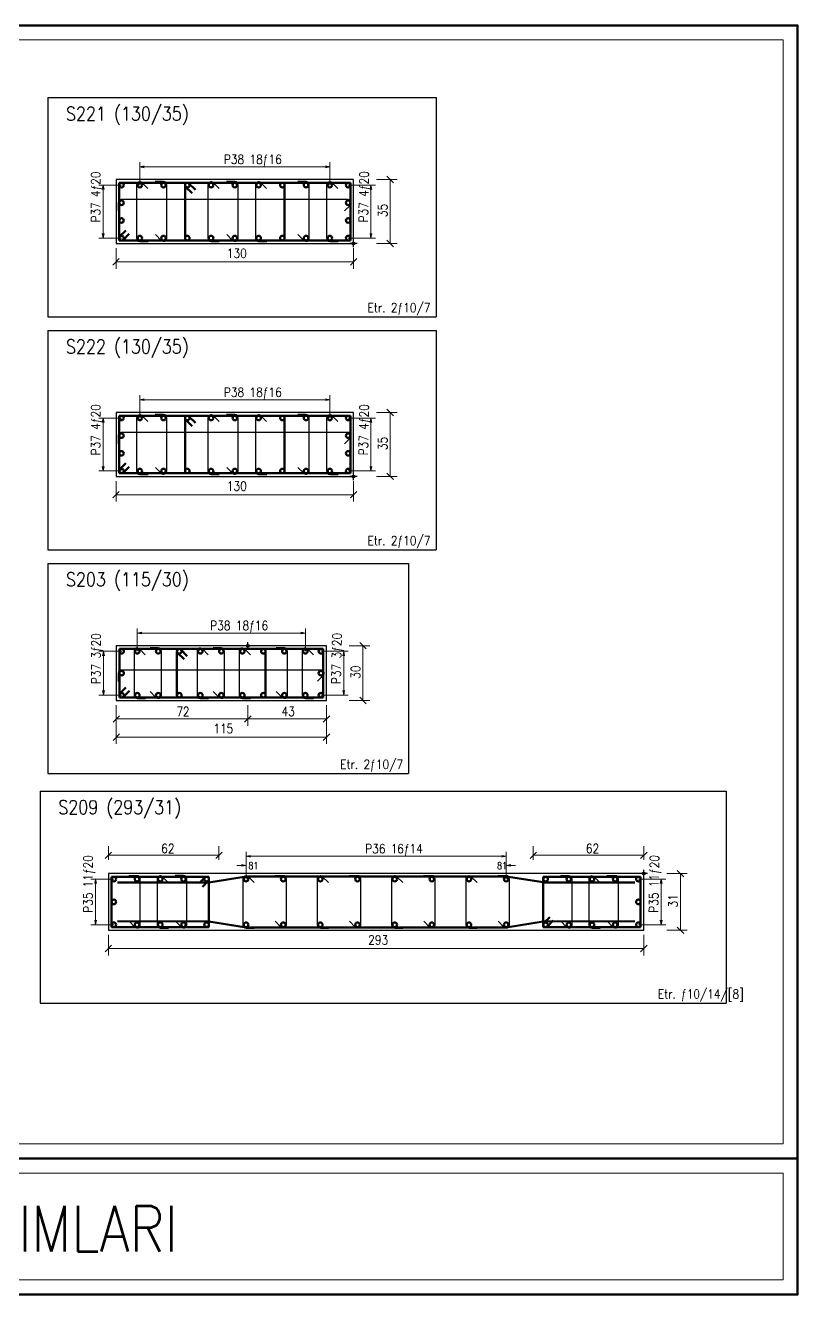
# Model space of a CAD drawing. Header units: millimetres. Extents: x 69 to 1952, y -213 to 1176.
# Drawn here: x 1107 to 1952, y -213 to 1176 of the extents above; entities that cross this region are included whole.
import ezdxf

# ---------------------------------------------------------------- set-up
doc = ezdxf.new("R2010")
doc.units = ezdxf.units.MM
for name, color, linetype, lineweight in [('COLUMN_DET3', 2, 'Continuous', 30), ('COLUMN_DET4', 4, 'Continuous', 50), ('DETAIL', 8, 'Continuous', 30), ('DIM_LAY', 8, 'Continuous', 20), ('REBAR2', 1, 'Continuous', 20), ('REBAR3', 2, 'Continuous', 30), ('TABLE2', 1, 'Continuous', 20), ('TABLE4', 3, 'Continuous', 50), ('TIE_BAR', 6, 'Continuous', 30)]:
    doc.layers.add(name, color=color, linetype=linetype, lineweight=lineweight)
doc.styles.add('RomanSTA', font='')
doc.styles.add('stastyle', font='')
doc.styles.get('RomanSTA').set_extended_font_data('RomanSTA')
doc.styles.get('stastyle').set_extended_font_data('RomanSTA')

msp = doc.modelspace()

# ---------------------------------------------------------------- linework, layer by layer
at = {"layer": 'COLUMN_DET3', "color": 2}
for p, q in [((1206.3, 1007.5, 11971.8), (1206.3, 937.5, 11971.8)), ((1466.3, 1007.5, 11971.8), (1206.3, 1007.5, 11971.8)), ((1466.3, 937.5, 11971.8), (1466.3, 1007.5, 11971.8)), ((1206.3, 937.5, 11971.8), (1466.3, 937.5, 11971.8)), ((1470.3, 937.5, 11971.8), (1462.3, 937.5, 11971.8)), ((1466.3, 933.5, 11971.8), (1466.3, 941.5, 11971.8)), ((1206.3, 752.5, 11971.8), (1206.3, 682.5, 11971.8)), ((1466.3, 752.5, 11971.8), (1206.3, 752.5, 11971.8)), ((1466.3, 682.5, 11971.8), (1466.3, 752.5, 11971.8)), ((1206.3, 682.5, 11971.8), (1466.3, 682.5, 11971.8)), ((1470.3, 682.5, 11971.8), (1462.3, 682.5, 11971.8)), ((1466.3, 678.5, 11971.8), (1466.3, 686.5, 11971.8)), ((1350.5, 493.1, 11971.8), (1350.5, 501.1, 11971.8)), ((1206.5, 497.1, 11971.8), (1206.5, 437.1, 11971.8)), ((1436.5, 497.1, 11971.8), (1206.5, 497.1, 11971.8)), ((1354.5, 497.1, 11971.8), (1346.5, 497.1, 11971.8)), ((1436.5, 437.1, 11971.8), (1436.5, 497.1, 11971.8)), ((1206.5, 437.1, 11971.8), (1436.5, 437.1, 11971.8)), ((1783.9, 243.7, 11971.8), (1783.9, 251.7, 11971.8)), ((1197.9, 247.7, 11971.8), (1197.9, 185.7, 11971.8)), ((1783.9, 247.7, 11971.8), (1197.9, 247.7, 11971.8)), ((1787.9, 247.7, 11971.8), (1779.9, 247.7, 11971.8)), ((1783.9, 185.7, 11971.8), (1783.9, 247.7, 11971.8)), ((1197.9, 185.7, 11971.8), (1783.9, 185.7, 11971.8))]:
    msp.add_line(p, q, dxfattribs=at)
for centre in [(1466.3, 937.5, 11971.8), (1466.3, 682.5, 11971.8), (1350.5, 497.1, 11971.8), (1783.9, 247.7, 11971.8)]:
    msp.add_circle(centre, 1.5, dxfattribs=at)
at = {"layer": 'COLUMN_DET4', "color": 4}
for p, q in [((1209.8, 1004, 11971.8), (1209.8, 941, 11971.8)), ((1209.8, 1004, 11971.8), (1462.8, 1004, 11971.8)), ((1281.8, 1001.3, 11971.8), (1281.8, 943.3, 11971.8)), ((1286.1, 1003.3, 11971.8), (1293.1, 996.2, 11971.8)), ((1390.8, 1001.3, 11971.8), (1390.8, 943.3, 11971.8)), ((1462.8, 1004, 11971.8), (1462.8, 941, 11971.8)), ((1282.5, 999.7, 11971.8), (1289.6, 992.7, 11971.8)), ((1209.8, 944.8, 11971.8), (1216.9, 951.9, 11971.8)), ((1213.6, 941, 11971.8), (1220.7, 948.1, 11971.8)), ((1209.8, 941, 11971.8), (1462.8, 941, 11971.8)), ((1209.8, 749, 11971.8), (1209.8, 686, 11971.8)), ((1209.8, 749, 11971.8), (1462.8, 749, 11971.8)), ((1281.8, 746.3, 11971.8), (1281.8, 688.3, 11971.8)), ((1282.5, 744.7, 11971.8), (1289.6, 737.7, 11971.8)), ((1286.1, 748.3, 11971.8), (1293.1, 741.2, 11971.8)), ((1390.8, 746.3, 11971.8), (1390.8, 688.3, 11971.8)), ((1462.8, 749, 11971.8), (1462.8, 686, 11971.8)), ((1209.8, 689.8, 11971.8), (1216.9, 696.9, 11971.8)), ((1209.8, 686, 11971.8), (1462.8, 686, 11971.8)), ((1213.6, 686, 11971.8), (1220.7, 693.1, 11971.8)), ((1210, 493.6, 11971.8), (1210, 440.6, 11971.8)), ((1210, 493.6, 11971.8), (1433, 493.6, 11971.8)), ((1273, 490.8, 11971.8), (1273, 442.8, 11971.8)), ((1273.7, 489.3, 11971.8), (1280.8, 482.3, 11971.8)), ((1277.3, 492.9, 11971.8), (1284.3, 485.8, 11971.8)), ((1370, 490.8, 11971.8), (1370, 442.8, 11971.8)), ((1433, 493.6, 11971.8), (1433, 440.6, 11971.8)), ((1210, 444.4, 11971.8), (1217.1, 451.5, 11971.8)), ((1213.8, 440.6, 11971.8), (1220.9, 447.7, 11971.8)), ((1210, 440.6, 11971.8), (1433, 440.6, 11971.8)), ((1201.5, 244.1, 11971.8), (1307.9, 244.2, 11971.8)), ((1201.5, 244.1, 11971.8), (1201.5, 189.2, 11971.8)), ((1207.8, 237.8, 11971.8), (1307.9, 237.9, 11971.8)), ((1304.2, 244.2, 11971.8), (1297.1, 237.1, 11971.8)), ((1307.9, 240.4, 11971.8), (1300.9, 233.3, 11971.8)), ((1307.9, 237.9, 11971.8), (1348.6, 244.7, 11971.8)), ((1307.9, 244.2, 11971.8), (1307.9, 189.2, 11971.8)), ((1348.6, 244.7, 11971.8), (1633.3, 244.7, 11971.8)), ((1633.3, 244.7, 11971.8), (1673.9, 238.2, 11971.8)), ((1673.9, 244.2, 11971.8), (1673.9, 189.2, 11971.8)), ((1780.4, 244.1, 11971.8), (1673.9, 244.2, 11971.8)), ((1673.9, 237.9, 11971.8), (1774, 237.8, 11971.8)), ((1780.4, 244.1, 11971.8), (1780.4, 189.2, 11971.8)), ((1207.9, 195.5, 11971.8), (1307.9, 195.4, 11971.8)), ((1307.9, 195.4, 11971.8), (1348.6, 188.7, 11971.8)), ((1633.3, 188.7, 11971.8), (1673.9, 195.2, 11971.8)), ((1673.9, 192.9, 11971.8), (1681, 200, 11971.8)), ((1673.9, 195.4, 11971.8), (1774, 195.6, 11971.8)), ((1677.7, 189.2, 11971.8), (1684.7, 196.2, 11971.8)), ((1201.5, 189.2, 11971.8), (1307.9, 189.2, 11971.8)), ((1348.6, 188.7, 11971.8), (1633.3, 188.7, 11971.8)), ((1780.4, 189.2, 11971.8), (1673.9, 189.2, 11971.8))]:
    msp.add_line(p, q, dxfattribs=at)
for centre in [(1212.3, 1001.5, 11971.8), (1232.3, 1001.5, 11971.8), (1258.3, 1001.5, 11971.8), (1284.3, 1001.5, 11971.8), (1310.3, 1001.5, 11971.8), (1336.3, 1001.5, 11971.8), (1362.3, 1001.5, 11971.8), (1388.3, 1001.5, 11971.8), (1414.3, 1001.5, 11971.8), (1440.3, 1001.5, 11971.8), (1460.3, 1001.5, 11971.8), (1212.3, 982.2, 11971.8), (1460.3, 982.2, 11971.8), (1212.3, 962.8, 11971.8), (1460.3, 962.8, 11971.8), (1212.3, 943.5, 11971.8), (1232.3, 943.5, 11971.8), (1258.3, 943.5, 11971.8), (1284.3, 943.5, 11971.8), (1310.3, 943.5, 11971.8), (1336.3, 943.5, 11971.8), (1362.3, 943.5, 11971.8), (1388.3, 943.5, 11971.8), (1414.3, 943.5, 11971.8), (1440.3, 943.5, 11971.8), (1460.3, 943.5, 11971.8), (1212.3, 746.5, 11971.8), (1232.3, 746.5, 11971.8), (1258.3, 746.5, 11971.8), (1284.3, 746.5, 11971.8), (1310.3, 746.5, 11971.8), (1336.3, 746.5, 11971.8), (1362.3, 746.5, 11971.8), (1388.3, 746.5, 11971.8), (1414.3, 746.5, 11971.8), (1440.3, 746.5, 11971.8), (1460.3, 746.5, 11971.8), (1212.3, 727.2, 11971.8), (1460.3, 727.2, 11971.8), (1212.3, 707.8, 11971.8), (1460.3, 707.8, 11971.8), (1212.3, 688.5, 11971.8), (1232.3, 688.5, 11971.8), (1258.3, 688.5, 11971.8), (1284.3, 688.5, 11971.8), (1310.3, 688.5, 11971.8), (1336.3, 688.5, 11971.8), (1362.3, 688.5, 11971.8), (1388.3, 688.5, 11971.8), (1414.3, 688.5, 11971.8), (1440.3, 688.5, 11971.8), (1460.3, 688.5, 11971.8), (1212.5, 491.1, 11971.8), (1229.5, 491.1, 11971.8), (1252.5, 491.1, 11971.8), (1275.5, 491.1, 11971.8), (1298.5, 491.1, 11971.8), (1321.5, 491.1, 11971.8), (1344.5, 491.1, 11971.8), (1367.5, 491.1, 11971.8), (1390.5, 491.1, 11971.8), (1413.5, 491.1, 11971.8), (1430.5, 491.1, 11971.8), (1212.5, 467.1, 11971.8), (1430.5, 467.1, 11971.8), (1212.5, 443.1, 11971.8), (1229.5, 443.1, 11971.8), (1252.5, 443.1, 11971.8), (1275.5, 443.1, 11971.8), (1298.5, 443.1, 11971.8), (1321.5, 443.1, 11971.8), (1344.5, 443.1, 11971.8), (1367.5, 443.1, 11971.8), (1390.5, 443.1, 11971.8), (1413.5, 443.1, 11971.8), (1430.5, 443.1, 11971.8), (1203.9, 241.7, 11971.8), (1229.3, 241.7, 11971.8), (1254.7, 241.7, 11971.8), (1280.1, 241.7, 11971.8), (1305.4, 241.7, 11971.8), (1348.6, 241.7, 11971.8), (1389.3, 241.7, 11971.8), (1429.9, 241.7, 11971.8), (1470.6, 241.7, 11971.8), (1511.3, 241.7, 11971.8), (1551.9, 241.7, 11971.8), (1592.6, 241.7, 11971.8), (1633.3, 241.7, 11971.8), (1676.4, 241.6, 11971.8), (1701.8, 241.6, 11971.8), (1727.2, 241.6, 11971.8), (1752.5, 241.6, 11971.8), (1777.9, 241.7, 11971.8), (1203.9, 216.7, 11971.8), (1777.9, 216.7, 11971.8), (1203.9, 191.7, 11971.8), (1229.3, 191.7, 11971.8), (1254.7, 191.7, 11971.8), (1280.1, 191.7, 11971.8), (1305.4, 191.8, 11971.8), (1348.6, 191.7, 11971.8), (1389.3, 191.7, 11971.8), (1429.9, 191.7, 11971.8), (1470.6, 191.7, 11971.8), (1511.3, 191.7, 11971.8), (1551.9, 191.7, 11971.8), (1592.6, 191.7, 11971.8), (1633.3, 191.7, 11971.8), (1676.4, 191.6, 11971.8), (1701.8, 191.6, 11971.8), (1727.2, 191.6, 11971.8), (1752.5, 191.7, 11971.8), (1777.9, 191.7, 11971.8)]:
    msp.add_circle(centre, 2.5, dxfattribs=at)
at = {"layer": 'DETAIL'}
for p, q in [((1131.5, 1097.3, 11971.8), (1556.5, 1097.3, 11971.8)), ((1131.5, 1097.3, 11971.8), (1131.5, 857.3, 11971.8)), ((1556.5, 1097.3, 11971.8), (1556.5, 857.3, 11971.8)), ((1131.5, 857.3, 11971.8), (1556.5, 857.3, 11971.8)), ((1131.5, 842.3, 11971.8), (1556.5, 842.3, 11971.8)), ((1131.5, 842.3, 11971.8), (1131.5, 602.3, 11971.8)), ((1556.5, 842.3, 11971.8), (1556.5, 602.3, 11971.8)), ((1131.5, 602.3, 11971.8), (1556.5, 602.3, 11971.8)), ((1131.5, 587.3, 11971.8), (1526.5, 587.3, 11971.8)), ((1131.5, 587.3, 11971.8), (1131.5, 357.3, 11971.8)), ((1526.5, 587.3, 11971.8), (1526.5, 357.3, 11971.8)), ((1131.5, 357.3, 11971.8), (1526.5, 357.3, 11971.8)), ((1123.1, 337.9, 11971.8), (1874.1, 337.9, 11971.8)), ((1123.1, 337.9, 11971.8), (1123.1, 105.9, 11971.8)), ((1874.1, 337.9, 11971.8), (1874.1, 105.9, 11971.8)), ((1123.1, 105.9, 11971.8), (1874.1, 105.9, 11971.8))]:
    msp.add_line(p, q, dxfattribs=at)
at = {"layer": 'DIM_LAY'}
for p, q in [((1513.8, 1007.5, 11971.8), (1491.3, 1007.5, 11971.8)), ((1509.8, 1004, 11971.8), (1502.8, 1011.1, 11971.8)), ((1506.3, 937.5, 11971.8), (1506.3, 1007.5, 11971.8)), ((1206.3, 910, 11971.8), (1206.3, 932.5, 11971.8)), ((1466.3, 910, 11971.8), (1466.3, 932.5, 11971.8)), ((1513.8, 937.5, 11971.8), (1491.3, 937.5, 11971.8)), ((1509.8, 934, 11971.8), (1502.8, 941.1, 11971.8)), ((1202.8, 914, 11971.8), (1209.9, 921, 11971.8)), ((1206.3, 917.5, 11971.8), (1466.3, 917.5, 11971.8)), ((1462.8, 914, 11971.8), (1469.9, 921, 11971.8)), ((1513.8, 752.5, 11971.8), (1491.3, 752.5, 11971.8)), ((1509.8, 749, 11971.8), (1502.8, 756.1, 11971.8)), ((1506.3, 682.5, 11971.8), (1506.3, 752.5, 11971.8)), ((1513.8, 682.5, 11971.8), (1491.3, 682.5, 11971.8)), ((1509.8, 679, 11971.8), (1502.8, 686.1, 11971.8)), ((1206.3, 655, 11971.8), (1206.3, 677.5, 11971.8)), ((1466.3, 655, 11971.8), (1466.3, 677.5, 11971.8)), ((1202.8, 659, 11971.8), (1209.9, 666, 11971.8)), ((1206.3, 662.5, 11971.8), (1466.3, 662.5, 11971.8)), ((1462.8, 659, 11971.8), (1469.9, 666, 11971.8)), ((1480, 493.6, 11971.8), (1473, 500.7, 11971.8)), ((1484, 497.1, 11971.8), (1461.5, 497.1, 11971.8)), ((1476.5, 437.1, 11971.8), (1476.5, 497.1, 11971.8)), ((1206.5, 409.6, 11971.8), (1206.5, 432.1, 11971.8)), ((1350.5, 409.6, 11971.8), (1350.5, 432.1, 11971.8)), ((1436.5, 409.6, 11971.8), (1436.5, 432.1, 11971.8)), ((1484, 437.1, 11971.8), (1461.5, 437.1, 11971.8)), ((1480, 433.6, 11971.8), (1473, 440.7, 11971.8)), ((1203, 413.6, 11971.8), (1210.1, 420.6, 11971.8)), ((1206.5, 417.1, 11971.8), (1350.5, 417.1, 11971.8)), ((1347, 413.6, 11971.8), (1354.1, 420.6, 11971.8)), ((1350.5, 417.1, 11971.8), (1436.5, 417.1, 11971.8)), ((1433, 413.6, 11971.8), (1440.1, 420.6, 11971.8)), ((1206.5, 389.6, 11971.8), (1206.5, 412.1, 11971.8)), ((1436.5, 389.6, 11971.8), (1436.5, 412.1, 11971.8)), ((1203, 393.6, 11971.8), (1210.1, 400.6, 11971.8)), ((1206.5, 397.1, 11971.8), (1436.5, 397.1, 11971.8)), ((1433, 393.6, 11971.8), (1440.1, 400.6, 11971.8)), ((1194.4, 264.1, 11971.8), (1201.4, 271.2, 11971.8)), ((1197.9, 262.7, 11971.8), (1197.9, 277.7, 11971.8)), ((1197.9, 267.7, 11971.8), (1318.9, 267.7, 11971.8)), ((1315.4, 264.1, 11971.8), (1322.4, 271.2, 11971.8)), ((1318.9, 262.7, 11971.8), (1318.9, 277.7, 11971.8)), ((1659.4, 264.1, 11971.8), (1666.4, 271.2, 11971.8)), ((1662.9, 262.7, 11971.8), (1662.9, 277.7, 11971.8)), ((1662.9, 267.7, 11971.8), (1783.9, 267.7, 11971.8)), ((1780.4, 264.1, 11971.8), (1787.4, 271.2, 11971.8)), ((1783.9, 262.7, 11971.8), (1783.9, 277.7, 11971.8)), ((1827.5, 244.2, 11971.8), (1820.4, 251.2, 11971.8)), ((1831.4, 247.7, 11971.8), (1808.9, 247.7, 11971.8)), ((1823.9, 185.7, 11971.8), (1823.9, 247.7, 11971.8)), ((1197.9, 158.2, 11971.8), (1197.9, 180.7, 11971.8)), ((1783.9, 158.2, 11971.8), (1783.9, 180.7, 11971.8)), ((1831.4, 185.7, 11971.8), (1808.9, 185.7, 11971.8)), ((1827.5, 182.2, 11971.8), (1820.4, 189.2, 11971.8)), ((1194.4, 162.1, 11971.8), (1201.5, 169.2, 11971.8)), ((1780.4, 162.1, 11971.8), (1787.5, 169.2, 11971.8)), ((1197.9, 165.7, 11971.8), (1783.9, 165.7, 11971.8))]:
    msp.add_line(p, q, dxfattribs=at)
at = {"layer": 'REBAR2', "color": 1}
for p, q in [((1232.3, 1001.5, 11971.8), (1232.3, 1026.5, 11971.8)), ((1232.3, 1021.5, 11971.8), (1237.2, 1022.5, 11971.8)), ((1232.3, 1021.5, 11971.8), (1440.3, 1021.5, 11971.8)), ((1232.3, 1021.5, 11971.8), (1237.2, 1020.5, 11971.8)), ((1440.3, 1021.5, 11971.8), (1435.4, 1022.5, 11971.8)), ((1440.3, 1021.5, 11971.8), (1435.4, 1020.5, 11971.8)), ((1440.3, 1001.5, 11971.8), (1440.3, 1026.5, 11971.8)), ((1212.3, 1001.5, 11971.8), (1187.3, 1001.5, 11971.8)), ((1192.3, 1001.5, 11971.8), (1191.3, 996.6, 11971.8)), ((1192.3, 943.5, 11971.8), (1192.3, 1001.5, 11971.8)), ((1192.3, 1001.5, 11971.8), (1193.3, 996.6, 11971.8)), ((1460.3, 1001.5, 11971.8), (1490.3, 1001.5, 11971.8)), ((1485.3, 1001.5, 11971.8), (1484.3, 996.6, 11971.8)), ((1485.3, 1001.5, 11971.8), (1485.3, 943.5, 11971.8)), ((1485.3, 1001.5, 11971.8), (1486.2, 996.6, 11971.8)), ((1192.3, 943.5, 11971.8), (1191.3, 948.4, 11971.8)), ((1192.3, 943.5, 11971.8), (1193.3, 948.4, 11971.8)), ((1485.3, 943.5, 11971.8), (1484.3, 948.4, 11971.8)), ((1485.3, 943.5, 11971.8), (1486.3, 948.4, 11971.8)), ((1212.3, 943.5, 11971.8), (1187.3, 943.5, 11971.8)), ((1460.3, 943.5, 11971.8), (1490.3, 943.5, 11971.8)), ((1232.3, 746.5, 11971.8), (1232.3, 771.5, 11971.8)), ((1232.3, 766.5, 11971.8), (1237.2, 767.5, 11971.8)), ((1232.3, 766.5, 11971.8), (1440.3, 766.5, 11971.8)), ((1232.3, 766.5, 11971.8), (1237.2, 765.5, 11971.8)), ((1440.3, 766.5, 11971.8), (1435.4, 767.5, 11971.8)), ((1440.3, 766.5, 11971.8), (1435.4, 765.5, 11971.8)), ((1440.3, 746.5, 11971.8), (1440.3, 771.5, 11971.8)), ((1212.3, 746.5, 11971.8), (1187.3, 746.5, 11971.8)), ((1192.3, 746.5, 11971.8), (1191.3, 741.6, 11971.8)), ((1192.3, 688.5, 11971.8), (1192.3, 746.5, 11971.8)), ((1192.3, 746.5, 11971.8), (1193.3, 741.6, 11971.8)), ((1460.3, 746.5, 11971.8), (1490.3, 746.5, 11971.8)), ((1485.3, 746.5, 11971.8), (1484.3, 741.6, 11971.8)), ((1485.3, 746.5, 11971.8), (1485.3, 688.5, 11971.8)), ((1485.3, 746.5, 11971.8), (1486.2, 741.6, 11971.8)), ((1212.3, 688.5, 11971.8), (1187.3, 688.5, 11971.8)), ((1192.3, 688.5, 11971.8), (1191.3, 693.4, 11971.8)), ((1192.3, 688.5, 11971.8), (1193.3, 693.4, 11971.8)), ((1460.3, 688.5, 11971.8), (1490.3, 688.5, 11971.8)), ((1485.3, 688.5, 11971.8), (1484.3, 693.4, 11971.8)), ((1485.3, 688.5, 11971.8), (1486.3, 693.4, 11971.8)), ((1229.5, 491.1, 11971.8), (1229.5, 516.1, 11971.8)), ((1413.5, 491.1, 11971.8), (1413.5, 516.1, 11971.8)), ((1229.5, 511.1, 11971.8), (1234.4, 512.1, 11971.8)), ((1229.5, 511.1, 11971.8), (1413.5, 511.1, 11971.8)), ((1229.5, 511.1, 11971.8), (1234.4, 510.1, 11971.8)), ((1413.5, 511.1, 11971.8), (1408.6, 512.1, 11971.8)), ((1413.5, 511.1, 11971.8), (1408.6, 510.1, 11971.8)), ((1212.5, 491.1, 11971.8), (1187.5, 491.1, 11971.8)), ((1192.5, 491.1, 11971.8), (1191.5, 486.2, 11971.8)), ((1192.5, 443.1, 11971.8), (1192.5, 491.1, 11971.8)), ((1192.5, 491.1, 11971.8), (1193.5, 486.2, 11971.8)), ((1430.5, 491.1, 11971.8), (1460.5, 491.1, 11971.8)), ((1455.5, 491.1, 11971.8), (1454.5, 486.2, 11971.8)), ((1455.5, 491.1, 11971.8), (1455.5, 443.1, 11971.8)), ((1455.5, 491.1, 11971.8), (1456.4, 486.2, 11971.8)), ((1192.5, 443.1, 11971.8), (1191.5, 448, 11971.8)), ((1192.5, 443.1, 11971.8), (1193.5, 448, 11971.8)), ((1455.5, 443.1, 11971.8), (1454.5, 448, 11971.8)), ((1455.5, 443.1, 11971.8), (1456.5, 448, 11971.8)), ((1212.5, 443.1, 11971.8), (1187.5, 443.1, 11971.8)), ((1430.5, 443.1, 11971.8), (1460.5, 443.1, 11971.8)), ((1348.6, 241.7, 11971.8), (1348.6, 271.7, 11971.8)), ((1348.6, 266.7, 11971.8), (1353.5, 267.6, 11971.8)), ((1348.6, 266.7, 11971.8), (1633.3, 266.7, 11971.8)), ((1348.6, 266.7, 11971.8), (1353.5, 265.7, 11971.8)), ((1633.3, 266.7, 11971.8), (1628.4, 267.6, 11971.8)), ((1633.3, 266.7, 11971.8), (1628.4, 265.7, 11971.8)), ((1633.3, 241.7, 11971.8), (1633.3, 271.7, 11971.8)), ((1348.6, 256.7, 11971.8), (1338.6, 256.7, 11971.8)), ((1348.6, 256.7, 11971.8), (1343.7, 257.6, 11971.8)), ((1348.6, 256.7, 11971.8), (1343.7, 255.7, 11971.8)), ((1633.3, 256.7, 11971.8), (1638.2, 257.6, 11971.8)), ((1633.3, 256.7, 11971.8), (1638.2, 255.7, 11971.8)), ((1633.3, 256.7, 11971.8), (1643.3, 256.7, 11971.8)), ((1203.9, 241.7, 11971.8), (1178.9, 241.6, 11971.8)), ((1183.9, 241.6, 11971.8), (1183, 236.7, 11971.8)), ((1183.9, 191.7, 11971.8), (1183.9, 241.6, 11971.8)), ((1183.9, 241.6, 11971.8), (1184.9, 236.7, 11971.8)), ((1777.9, 241.7, 11971.8), (1807.9, 241.7, 11971.8)), ((1802.9, 241.7, 11971.8), (1801.9, 236.8, 11971.8)), ((1802.9, 241.7, 11971.8), (1802.9, 191.7, 11971.8)), ((1802.9, 241.7, 11971.8), (1803.9, 236.8, 11971.8)), ((1183.9, 191.7, 11971.8), (1183, 196.6, 11971.8)), ((1183.9, 191.7, 11971.8), (1184.9, 196.6, 11971.8)), ((1802.9, 191.7, 11971.8), (1801.9, 196.6, 11971.8)), ((1802.9, 191.7, 11971.8), (1803.9, 196.6, 11971.8)), ((1203.9, 191.7, 11971.8), (1178.9, 191.7, 11971.8)), ((1777.9, 191.7, 11971.8), (1807.9, 191.7, 11971.8))]:
    msp.add_line(p, q, dxfattribs=at)
at = {"layer": 'TABLE2', "color": 1, "linetype": 'Continuous', "elevation": 11971.8}
for points in [[(84.9, 1160.4), (1936.2, 1160.4), (1936.2, -48.3), (84.9, -48.3)], [(84.9, -80.3), (1936.2, -80.3), (1936.2, -197.2), (84.9, -197.2)]]:
    msp.add_lwpolyline(points, close=True, dxfattribs=at)
at = {"layer": 'TABLE4', "color": 3, "elevation": 11971.8}
for points in [[(68.9, 1176.4), (1952.2, 1176.4), (1952.2, -64.3), (68.9, -64.3)], [(68.9, -64.3), (1952.2, -64.3), (1952.2, -213.2), (68.9, -213.2)]]:
    msp.add_lwpolyline(points, close=True, dxfattribs=at)
at = {"layer": 'TIE_BAR', "color": 6}
for p, q in [((1228.8, 1001.5, 11971.8), (1228.8, 943.5, 11971.8)), ((1234.8, 1004, 11971.8), (1241.1, 997.6, 11971.8)), ((1258.3, 1005.3, 11971.8), (1249.3, 1005.3, 11971.8)), ((1261.8, 943.5, 11971.8), (1261.8, 1001.5, 11971.8)), ((1306.8, 1001.5, 11971.8), (1306.8, 943.5, 11971.8)), ((1312.8, 1004, 11971.8), (1319.1, 997.6, 11971.8)), ((1336.3, 1005.3, 11971.8), (1327.3, 1005.3, 11971.8)), ((1339.8, 943.5, 11971.8), (1339.8, 1001.5, 11971.8)), ((1358.8, 1001.5, 11971.8), (1358.8, 943.5, 11971.8)), ((1364.8, 1004, 11971.8), (1371.1, 997.6, 11971.8)), ((1414.3, 1005.3, 11971.8), (1405.3, 1005.3, 11971.8)), ((1417.8, 943.5, 11971.8), (1417.8, 1001.5, 11971.8)), ((1436.8, 1001.5, 11971.8), (1436.8, 943.5, 11971.8)), ((1442.8, 1004, 11971.8), (1449.1, 997.6, 11971.8)), ((1208.6, 982.2, 11971.8), (1208.6, 973.2, 11971.8)), ((1460.3, 985.7, 11971.8), (1212.3, 985.7, 11971.8)), ((1462.8, 979.7, 11971.8), (1456.4, 973.3, 11971.8)), ((1255.8, 941, 11971.8), (1249.4, 947.4, 11971.8)), ((1333.8, 941, 11971.8), (1327.4, 947.4, 11971.8)), ((1411.8, 941, 11971.8), (1405.4, 947.4, 11971.8)), ((1232.3, 939.8, 11971.8), (1241.3, 939.8, 11971.8)), ((1310.3, 939.8, 11971.8), (1319.3, 939.8, 11971.8)), ((1362.3, 939.8, 11971.8), (1371.3, 939.8, 11971.8)), ((1440.3, 939.8, 11971.8), (1449.3, 939.8, 11971.8)), ((1228.8, 746.5, 11971.8), (1228.8, 688.5, 11971.8)), ((1234.8, 749, 11971.8), (1241.1, 742.6, 11971.8)), ((1258.3, 750.3, 11971.8), (1249.3, 750.3, 11971.8)), ((1261.8, 688.5, 11971.8), (1261.8, 746.5, 11971.8)), ((1306.8, 746.5, 11971.8), (1306.8, 688.5, 11971.8)), ((1312.8, 749, 11971.8), (1319.1, 742.6, 11971.8)), ((1336.3, 750.3, 11971.8), (1327.3, 750.3, 11971.8)), ((1339.8, 688.5, 11971.8), (1339.8, 746.5, 11971.8)), ((1358.8, 746.5, 11971.8), (1358.8, 688.5, 11971.8)), ((1364.8, 749, 11971.8), (1371.1, 742.6, 11971.8)), ((1414.3, 750.3, 11971.8), (1405.3, 750.3, 11971.8)), ((1417.8, 688.5, 11971.8), (1417.8, 746.5, 11971.8)), ((1436.8, 746.5, 11971.8), (1436.8, 688.5, 11971.8)), ((1442.8, 749, 11971.8), (1449.1, 742.6, 11971.8)), ((1208.6, 727.2, 11971.8), (1208.6, 718.2, 11971.8)), ((1460.3, 730.7, 11971.8), (1212.3, 730.7, 11971.8)), ((1462.8, 724.7, 11971.8), (1456.4, 718.3, 11971.8)), ((1232.3, 684.8, 11971.8), (1241.3, 684.8, 11971.8)), ((1255.8, 686, 11971.8), (1249.4, 692.4, 11971.8)), ((1310.3, 684.8, 11971.8), (1319.3, 684.8, 11971.8)), ((1333.8, 686, 11971.8), (1327.4, 692.4, 11971.8)), ((1362.3, 684.8, 11971.8), (1371.3, 684.8, 11971.8)), ((1411.8, 686, 11971.8), (1405.4, 692.4, 11971.8)), ((1440.3, 684.8, 11971.8), (1449.3, 684.8, 11971.8)), ((1226, 491.1, 11971.8), (1226, 443.1, 11971.8)), ((1232, 493.6, 11971.8), (1238.3, 487.2, 11971.8)), ((1252.5, 494.9, 11971.8), (1243.5, 494.9, 11971.8)), ((1256, 443.1, 11971.8), (1256, 491.1, 11971.8)), ((1295, 491.1, 11971.8), (1295, 443.1, 11971.8)), ((1301, 493.6, 11971.8), (1307.3, 487.2, 11971.8)), ((1321.5, 494.9, 11971.8), (1312.5, 494.9, 11971.8)), ((1325, 443.1, 11971.8), (1325, 491.1, 11971.8)), ((1341, 491.1, 11971.8), (1341, 443.1, 11971.8)), ((1347, 493.6, 11971.8), (1353.3, 487.2, 11971.8)), ((1390.5, 494.9, 11971.8), (1381.5, 494.9, 11971.8)), ((1394, 443.1, 11971.8), (1394, 491.1, 11971.8)), ((1410, 491.1, 11971.8), (1410, 443.1, 11971.8)), ((1416, 493.6, 11971.8), (1422.3, 487.2, 11971.8)), ((1208.8, 467.1, 11971.8), (1208.8, 458.1, 11971.8)), ((1430.5, 470.6, 11971.8), (1212.5, 470.6, 11971.8)), ((1433, 464.6, 11971.8), (1426.6, 458.3, 11971.8)), ((1250, 440.6, 11971.8), (1243.7, 447, 11971.8)), ((1319, 440.6, 11971.8), (1312.6, 447, 11971.8)), ((1388, 440.6, 11971.8), (1381.6, 447, 11971.8)), ((1229.5, 439.4, 11971.8), (1238.5, 439.4, 11971.8)), ((1298.5, 439.4, 11971.8), (1307.5, 439.4, 11971.8)), ((1344.5, 439.4, 11971.8), (1353.5, 439.4, 11971.8)), ((1413.5, 439.4, 11971.8), (1422.5, 439.4, 11971.8)), ((1229.3, 245.4, 11971.8), (1220.3, 245.4, 11971.8)), ((1232.8, 191.7, 11971.8), (1232.8, 241.7, 11971.8)), ((1251.2, 241.7, 11971.8), (1251.2, 191.7, 11971.8)), ((1257.2, 244.2, 11971.8), (1263.5, 237.8, 11971.8)), ((1280.1, 245.5, 11971.8), (1271.1, 245.5, 11971.8)), ((1283.6, 191.7, 11971.8), (1283.6, 241.7, 11971.8)), ((1345.1, 241.7, 11971.8), (1345.1, 191.7, 11971.8)), ((1351.1, 244.1, 11971.8), (1357.4, 237.8, 11971.8)), ((1389.3, 245.4, 11971.8), (1380.3, 245.4, 11971.8)), ((1392.8, 191.7, 11971.8), (1392.8, 241.7, 11971.8)), ((1426.4, 241.7, 11971.8), (1426.4, 191.7, 11971.8)), ((1432.4, 244.1, 11971.8), (1438.8, 237.8, 11971.8)), ((1470.6, 245.4, 11971.8), (1461.6, 245.4, 11971.8)), ((1474.1, 191.7, 11971.8), (1474.1, 241.7, 11971.8)), ((1507.8, 241.7, 11971.8), (1507.8, 191.7, 11971.8)), ((1513.7, 244.1, 11971.8), (1520.1, 237.8, 11971.8)), ((1551.9, 245.4, 11971.8), (1542.9, 245.4, 11971.8)), ((1555.4, 191.7, 11971.8), (1555.4, 241.7, 11971.8)), ((1589.1, 241.7, 11971.8), (1589.1, 191.7, 11971.8)), ((1595.1, 244.1, 11971.8), (1601.4, 237.8, 11971.8)), ((1633.3, 245.4, 11971.8), (1624.3, 245.4, 11971.8)), ((1636.8, 191.7, 11971.8), (1636.8, 241.7, 11971.8)), ((1701.8, 245.3, 11971.8), (1692.8, 245.3, 11971.8)), ((1705.3, 191.6, 11971.8), (1705.3, 241.6, 11971.8)), ((1723.7, 241.6, 11971.8), (1723.7, 191.6, 11971.8)), ((1729.6, 244.1, 11971.8), (1736, 237.7, 11971.8)), ((1752.5, 245.4, 11971.8), (1743.5, 245.4, 11971.8)), ((1756, 191.7, 11971.8), (1756, 241.6, 11971.8)), ((1226.8, 189.2, 11971.8), (1220.5, 195.6, 11971.8)), ((1277.6, 189.3, 11971.8), (1271.2, 195.6, 11971.8)), ((1386.8, 189.2, 11971.8), (1380.4, 195.6, 11971.8)), ((1468.1, 189.2, 11971.8), (1461.8, 195.6, 11971.8)), ((1549.4, 189.2, 11971.8), (1543.1, 195.6, 11971.8)), ((1630.8, 189.2, 11971.8), (1624.4, 195.6, 11971.8)), ((1699.3, 189.1, 11971.8), (1693, 195.5, 11971.8)), ((1750.1, 189.2, 11971.8), (1743.7, 195.5, 11971.8)), ((1254.7, 188, 11971.8), (1263.7, 188, 11971.8)), ((1348.6, 187.9, 11971.8), (1357.6, 187.9, 11971.8)), ((1429.9, 187.9, 11971.8), (1438.9, 187.9, 11971.8)), ((1511.3, 187.9, 11971.8), (1520.3, 187.9, 11971.8)), ((1592.6, 187.9, 11971.8), (1601.6, 187.9, 11971.8)), ((1727.2, 187.9, 11971.8), (1736.2, 187.9, 11971.8))]:
    msp.add_line(p, q, dxfattribs=at)
for centre, start, end in [((1232.3, 1001.5, 11971.8), 44.9897, 179.9902), ((1258.3, 1001.8, 11971.8), 359.9902, 89.991), ((1310.3, 1001.5, 11971.8), 44.9897, 179.9902), ((1336.3, 1001.8, 11971.8), 359.9902, 89.991), ((1362.3, 1001.5, 11971.8), 44.9897, 179.9902), ((1414.3, 1001.8, 11971.8), 359.9902, 89.991), ((1440.3, 1001.5, 11971.8), 44.9897, 179.9902), ((1212.1, 982.2, 11971.8), 90, 180), ((1460.3, 982.2, 11971.8), 315, 90), ((1232.3, 943.3, 11971.8), 179.9902, 269.991), ((1258.3, 943.5, 11971.8), 224.9897, 359.9902), ((1310.3, 943.3, 11971.8), 179.9902, 269.991), ((1336.3, 943.5, 11971.8), 224.9897, 359.9902), ((1362.3, 943.3, 11971.8), 179.9902, 269.991), ((1414.3, 943.5, 11971.8), 224.9897, 359.9902), ((1440.3, 943.3, 11971.8), 179.9902, 269.991), ((1232.3, 746.5, 11971.8), 44.9897, 179.9902), ((1258.3, 746.8, 11971.8), 359.9902, 89.991), ((1310.3, 746.5, 11971.8), 44.9897, 179.9902), ((1336.3, 746.8, 11971.8), 359.9902, 89.991), ((1362.3, 746.5, 11971.8), 44.9897, 179.9902), ((1414.3, 746.8, 11971.8), 359.9902, 89.991), ((1440.3, 746.5, 11971.8), 44.9897, 179.9902), ((1212.1, 727.2, 11971.8), 90, 180), ((1460.3, 727.2, 11971.8), 315, 90), ((1232.3, 688.3, 11971.8), 179.9902, 269.991), ((1258.3, 688.5, 11971.8), 224.9897, 359.9902), ((1310.3, 688.3, 11971.8), 179.9902, 269.991), ((1336.3, 688.5, 11971.8), 224.9897, 359.9902), ((1362.3, 688.3, 11971.8), 179.9902, 269.991), ((1414.3, 688.5, 11971.8), 224.9897, 359.9902), ((1440.3, 688.3, 11971.8), 179.9902, 269.991), ((1229.5, 491.1, 11971.8), 44.9897, 179.9902), ((1252.5, 491.4, 11971.8), 359.9902, 89.991), ((1298.5, 491.1, 11971.8), 44.9897, 179.9902), ((1321.5, 491.4, 11971.8), 359.9902, 89.991), ((1344.5, 491.1, 11971.8), 44.9897, 179.9902), ((1390.5, 491.4, 11971.8), 359.9902, 89.991), ((1413.5, 491.1, 11971.8), 44.9897, 179.9902), ((1212.3, 467.1, 11971.8), 90, 180), ((1430.5, 467.1, 11971.8), 315, 90), ((1229.5, 442.9, 11971.8), 179.9902, 269.991), ((1252.5, 443.1, 11971.8), 224.9897, 359.9902), ((1298.5, 442.9, 11971.8), 179.9902, 269.991), ((1321.5, 443.1, 11971.8), 224.9897, 359.9902), ((1344.5, 442.9, 11971.8), 179.9902, 269.991), ((1390.5, 443.1, 11971.8), 224.9897, 359.9902), ((1413.5, 442.9, 11971.8), 179.9902, 269.991), ((1229.3, 241.9, 11971.8), 359.9951, 90), ((1254.7, 241.7, 11971.8), 45, 179.9951), ((1280.1, 242, 11971.8), 359.9951, 90), ((1348.6, 241.7, 11971.8), 44.9897, 179.9902), ((1389.3, 241.9, 11971.8), 359.9902, 89.991), ((1429.9, 241.7, 11971.8), 44.9897, 179.9902), ((1470.6, 241.9, 11971.8), 359.9902, 89.991), ((1511.3, 241.7, 11971.8), 44.9897, 179.9902), ((1551.9, 241.9, 11971.8), 359.9902, 89.991), ((1592.6, 241.7, 11971.8), 44.9897, 179.9902), ((1633.3, 241.9, 11971.8), 359.9902, 89.991), ((1701.8, 241.8, 11971.8), 359.9951, 90), ((1727.2, 241.6, 11971.8), 45, 179.9951), ((1752.5, 241.9, 11971.8), 359.9951, 90), ((1229.3, 191.7, 11971.8), 225, 359.9951), ((1254.7, 191.5, 11971.8), 179.9951, 270), ((1280.1, 191.7, 11971.8), 225, 359.9951), ((1348.6, 191.4, 11971.8), 179.9902, 269.991), ((1389.3, 191.7, 11971.8), 224.9897, 359.9902), ((1429.9, 191.4, 11971.8), 179.9902, 269.991), ((1470.6, 191.7, 11971.8), 224.9897, 359.9902), ((1511.3, 191.4, 11971.8), 179.9902, 269.991), ((1551.9, 191.7, 11971.8), 224.9897, 359.9902), ((1592.6, 191.4, 11971.8), 179.9902, 269.991), ((1633.3, 191.7, 11971.8), 224.9897, 359.9902), ((1701.8, 191.6, 11971.8), 225, 359.9951), ((1727.2, 191.4, 11971.8), 179.9951, 270), ((1752.5, 191.7, 11971.8), 225, 359.9951)]:
    msp.add_arc(centre, 3.5, start, end, dxfattribs=at)

# ---------------------------------------------------------------- texts
at = {"layer": 'COLUMN_DET3', "color": 2, "style": 'stastyle', "width": 0.85}
for s, p in [('S221 (130/35)', (1151.5, 1072.3, 11971.8)), ('S222 (130/35)', (1151.5, 817.3, 11971.8)), ('S203 (115/30)', (1151.5, 562.3, 11971.8)), ('S209 (293/31)', (1143.1, 312.9, 11971.8))]:
    msp.add_text(s, height=15, dxfattribs=at).set_placement(p)
at = {"layer": 'DIM_LAY', "style": 'stastyle', "width": 0.85}
for s, p in [('35', (1503.2, 966.3, 11971.8)), ('35', (1503.2, 711.3, 11971.8)), ('30', (1473.4, 460.9, 11971.8)), ('31', (1820.8, 210.5, 11971.8))]:
    msp.add_text(s, height=10, rotation=90, dxfattribs=at).set_placement(p)
for s, p in [('130', (1327.5, 921.9, 11971.8)), ('130', (1327.5, 666.9, 11971.8)), ('72', (1272.3, 420.2, 11971.8)), ('43', (1387.3, 420.2, 11971.8)), ('115', (1312.8, 401.5, 11971.8)), ('62', (1255.6, 270.2, 11971.8)), ('62', (1720.6, 270.2, 11971.8)), ('293', (1482.2, 170.1, 11971.8))]:
    msp.add_text(s, height=10, dxfattribs=at).set_placement(p)
at = {"layer": 'REBAR2', "color": 1, "style": 'stastyle', "width": 0.85}
for p in [(1351.1, 252.7, 11971.8), (1623.3, 252.7, 11971.8)]:
    msp.add_text('81', height=7.5, dxfattribs=at).set_placement(p)
at = {"layer": 'REBAR3', "color": 2, "style": 'stastyle', "width": 0.85}
for s, p in [('P38 18ƒ16', (1324.2, 1024.7, 11971.8)), ('Etr. 2ƒ10/7', (1481.5, 862.3, 11971.8)), ('P38 18ƒ16', (1324.2, 769.7, 11971.8)), ('Etr. 2ƒ10/7', (1481.5, 607.3, 11971.8)), ('P38 18ƒ16', (1309.4, 514.3, 11971.8)), ('Etr. 2ƒ10/7', (1451.5, 362.3, 11971.8)), ('P36 16ƒ14', (1478.8, 269.9, 11971.8)), ('Etr. ƒ10/14/[8]', (1799.1, 110.9, 11971.8))]:
    msp.add_text(s, height=10, dxfattribs=at).set_placement(p)
for s, rotation, p in [('P37 4ƒ20', 89.9965, (1189.1, 960.4, 11971.8)), ('P37 4ƒ20', 89, (1481.9, 960.5, 11971.8)), ('P37 4ƒ20', 89.9965, (1189.1, 705.4, 11971.8)), ('P37 4ƒ20', 89, (1481.9, 705.5, 11971.8)), ('P37 3ƒ20', 89.9958, (1189.3, 455, 11971.8)), ('P37 3ƒ20', 89, (1452.1, 455.1, 11971.8)), ('P35 11ƒ20', 89.996, (1180.7, 204.6, 11971.8)), ('P35 11ƒ20', 89, (1799.5, 204.6, 11971.8))]:
    msp.add_text(s, height=10, rotation=rotation, dxfattribs=at).set_placement(p)
at = {"layer": 'TABLE4', "color": 3, "style": 'RomanSTA', "width": 0.85}
msp.add_text('KOLON AÇILIMLARI', height=50, dxfattribs=at).set_placement((763.9, -166.2, 11971.8))

doc.saveas('drawing.dxf')
